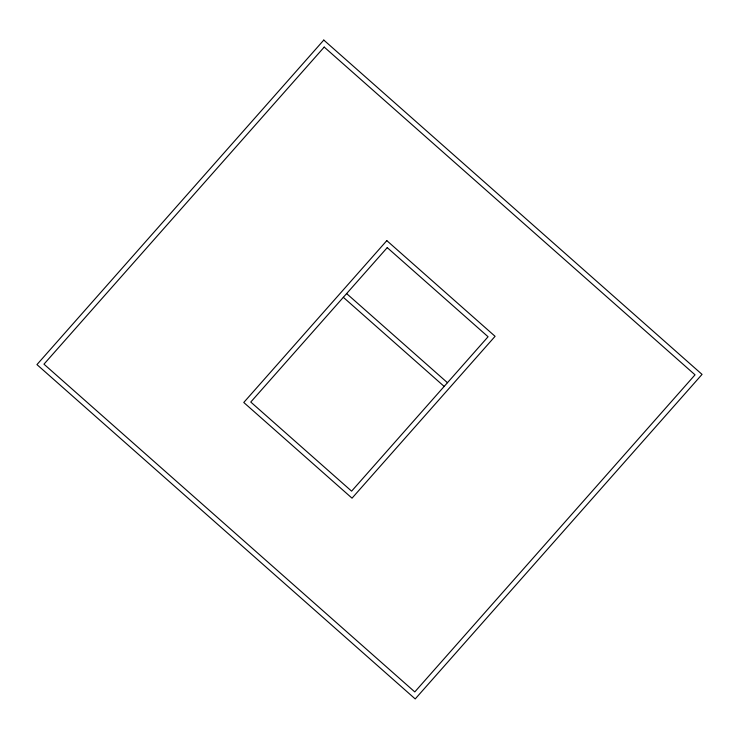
<?xml version="1.0" encoding="UTF-8"?>
<svg xmlns="http://www.w3.org/2000/svg" width="739" height="739" viewBox="0 0 739 739"><rect width="100%" height="100%" fill="white"/><g stroke="black" fill="none" stroke-linecap="round" stroke-linejoin="round"><path stroke-width="1.11" d="M346.628 293.595L447.455 382.71M343.339 297.309L444.167 386.423M323.784 40.072L36.95 364.604L415.216 698.928L702.05 374.396L323.784 40.072M324.209 47.084L43.961 364.17L414.791 691.916L695.039 374.83L324.209 47.084M386.811 240.628L243.768 402.478L352.032 498.169L495.084 336.319L386.811 240.628M387.245 247.63L250.77 402.044L351.598 491.158L488.073 336.753L387.245 247.63"/></g></svg>
